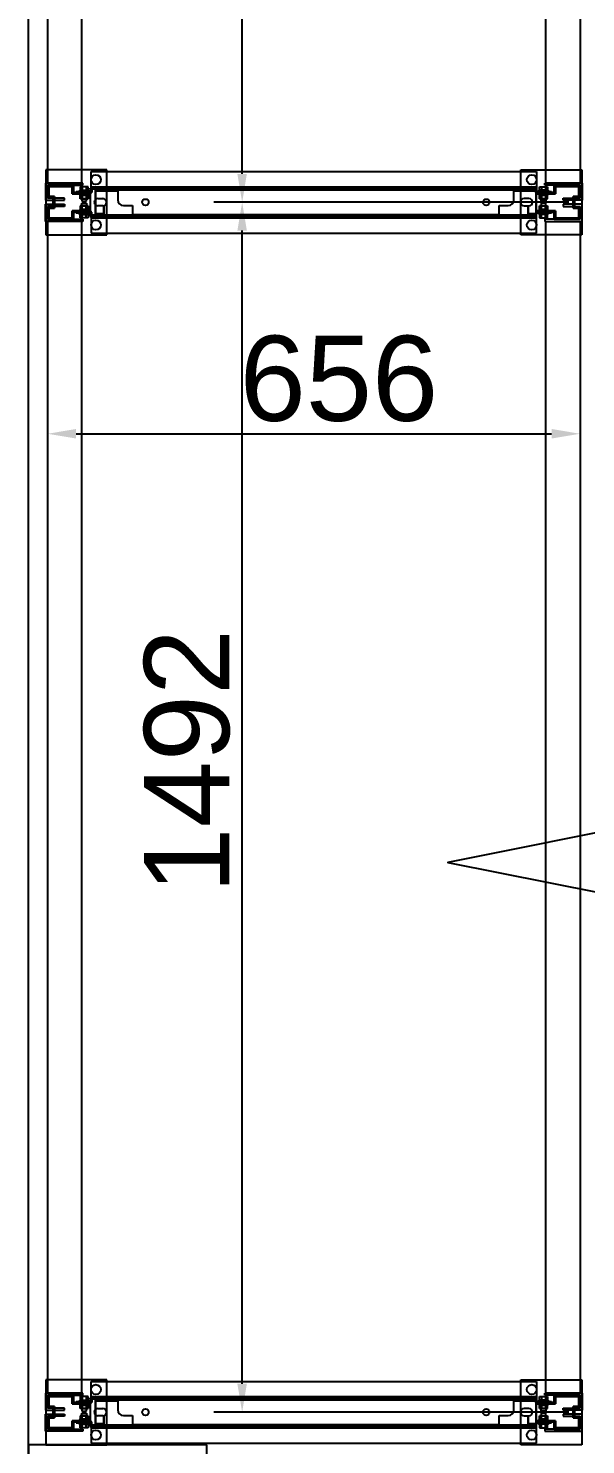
# Model space of a CAD drawing. Header units: millimetres. Extents: x 15382 to 37298, y 7351 to 31127.
# Drawn here: x 23131 to 23818, y 21112 to 22858 of the extents above; entities that cross this region are included whole.
import ezdxf

# ---------------------------------------------------------------- set-up
doc = ezdxf.new("R2010")
doc.units = ezdxf.units.MM
for name, color, linetype in [('01', 7, 'Continuous'), ('02', 3, 'Continuous'), ('03', 6, 'Continuous'), ('04', 30, 'Continuous'), ('05', 12, 'Continuous'), ('444-2', 5, 'Continuous'), ('544-1', 40, 'Continuous'), ('M40', 3, 'Continuous'), ('M6', 7, 'Continuous'), ('動線', 6, 'Continuous'), ('標的物', 1, 'Continuous'), ('標註', 252, 'Continuous')]:
    doc.layers.add(name, color=color, linetype=linetype)
doc.styles.get("Standard").update_dxf_attribs({"font": 'arial.ttf'})
doc.dimstyles.new('ISO-25', dxfattribs={"dimtxt": 2.5, "dimasz": 2.5, "dimexe": 1.25, "dimexo": 0.625, "dimtad": 1, "dimtxsty": 'Standard', "dimcen": 2.5, "dimadec": 0, "dimazin": 0, "dimtfac": 1, "dimtmove": 0, "dimatfit": 3, "dimfxl": 1, "dimarcsym": 0})

# ---------------------------------------------------------------- blocks, each defined once
blk = doc.blocks.new('*D79')
at = {"layer": 'Defpoints', "color": 0, "transparency": 16777216}
for p in [(23394.6, 24135.7), (23803.9, 24135.7), (23803.9, 22643.7)]:
    blk.add_point(p, dxfattribs=at)
at = {"layer": '標註', "color": 0, "lineweight": -2, "transparency": 16777216}
for p, q in [((23796.9, 24135.7), (23359.6, 24135.7)), ((23394.6, 22678.7), (23394.6, 24100.7)), ((23796.9, 22643.7), (23359.6, 22643.7))]:
    blk.add_line(p, q, dxfattribs=at)
at = {"layer": '標註', "color": 0, "transparency": 16777216}
for points in [[(23388.7, 24100.7), (23400.4, 24100.7), (23394.6, 24135.7)], [(23388.7, 22678.7), (23400.4, 22678.7), (23394.6, 22643.7)]]:
    blk.add_solid(points, dxfattribs=at)
at = {"layer": '標註', "color": 0, "transparency": 16777216, "insert": (23326.9, 23560.2), "char_height": 105, "attachment_point": 5, "rotation": 90}
blk.add_mtext('1492', dxfattribs=at)
blk = doc.blocks.new('*D36')
at = {"layer": 'Defpoints', "color": 0, "transparency": 16777216}
for p in [(23394.6, 22643.7), (23803.9, 22643.7), (23803.9, 21151.7)]:
    blk.add_point(p, dxfattribs=at)
at = {"layer": '標註', "color": 0, "lineweight": -2, "transparency": 16777216}
for p, q in [((23796.9, 22643.7), (23359.6, 22643.7)), ((23394.6, 21186.7), (23394.6, 22608.7)), ((23796.9, 21151.7), (23359.6, 21151.7))]:
    blk.add_line(p, q, dxfattribs=at)
at = {"layer": '標註', "color": 0, "transparency": 16777216}
for points in [[(23388.7, 22608.7), (23400.4, 22608.7), (23394.6, 22643.7)], [(23388.7, 21186.7), (23400.4, 21186.7), (23394.6, 21151.7)]]:
    blk.add_solid(points, dxfattribs=at)
at = {"layer": '標註', "color": 0, "transparency": 16777216, "insert": (23326.9, 21954.4), "char_height": 105, "attachment_point": 5, "rotation": 90}
blk.add_mtext('1492', dxfattribs=at)
blk = doc.blocks.new('*D99')
at = {"layer": 'Defpoints', "color": 0, "transparency": 16777216}
for p in [(23154.9, 22585.3), (23810.9, 22585.3), (23810.9, 22358.2)]:
    blk.add_point(p, dxfattribs=at)
at = {"layer": '標註', "color": 0, "lineweight": -2, "transparency": 16777216}
for p, q in [((23154.9, 22578.3), (23154.9, 22323.2)), ((23810.9, 22578.3), (23810.9, 22323.2)), ((23189.9, 22358.2), (23775.9, 22358.2))]:
    blk.add_line(p, q, dxfattribs=at)
at = {"layer": '標註', "color": 0, "transparency": 16777216}
for points in [[(23189.9, 22364.1), (23189.9, 22352.4), (23154.9, 22358.2)], [(23775.9, 22364.1), (23775.9, 22352.4), (23810.9, 22358.2)]]:
    blk.add_solid(points, dxfattribs=at)
at = {"layer": '標註', "color": 0, "transparency": 16777216, "insert": (23513.8, 22425.9), "char_height": 105, "attachment_point": 5}
blk.add_mtext('656', dxfattribs=at)

msp = doc.modelspace()

# ---------------------------------------------------------------- linework, layer by layer
at = {"layer": '01'}
for p, q in [((23207.397, 22659.664), (23207.397, 22661.264)), ((23207.397, 22661.264), (23757.398, 22661.264)), ((23757.398, 22659.664), (23207.397, 22659.664)), ((23207.397, 22659.664), (23207.397, 22627.664)), ((23757.398, 22661.264), (23757.398, 22659.664)), ((23212.397, 22643.664), (23212.397, 22643.664)), ((23216.897, 22648.164), (23222.897, 22648.164)), ((23222.897, 22639.164), (23216.897, 22639.164)), ((23227.397, 22643.664), (23227.397, 22643.664)), ((23737.398, 22643.664), (23737.398, 22643.664)), ((23747.898, 22648.164), (23741.898, 22648.164)), ((23741.898, 22639.164), (23747.898, 22639.164)), ((23752.398, 22643.664), (23752.398, 22643.664)), ((23757.398, 22627.664), (23207.397, 22627.664)), ((23207.397, 22627.664), (23207.397, 22626.064)), ((23207.397, 22626.064), (23757.398, 22626.064)), ((23757.398, 22626.064), (23757.398, 22627.664)), ((23207.397, 21167.664), (23207.397, 21169.264)), ((23207.397, 21169.264), (23757.398, 21169.264)), ((23757.398, 21167.664), (23207.397, 21167.664)), ((23207.397, 21167.664), (23207.397, 21135.664)), ((23757.398, 21169.264), (23757.398, 21167.664)), ((23212.397, 21151.664), (23212.397, 21151.664)), ((23216.897, 21156.164), (23222.897, 21156.164)), ((23227.397, 21151.664), (23227.397, 21151.664)), ((23737.398, 21151.664), (23737.398, 21151.664)), ((23747.898, 21156.164), (23741.898, 21156.164)), ((23752.398, 21151.664), (23752.398, 21151.664)), ((23757.398, 21135.664), (23207.397, 21135.664)), ((23207.397, 21135.664), (23207.397, 21134.064)), ((23207.397, 21134.064), (23757.398, 21134.064)), ((23222.897, 21147.164), (23216.897, 21147.164)), ((23741.898, 21147.164), (23747.898, 21147.164)), ((23757.398, 21134.064), (23757.398, 21135.664))]:
    msp.add_line(p, q, dxfattribs=at)
for centre, start, end in [((23216.897, 22643.664), 90, 180), ((23216.897, 22643.664), 180, 270), ((23222.897, 22643.664), 0, 90), ((23222.897, 22643.664), 270, 0), ((23741.898, 22643.664), 90, 180), ((23741.898, 22643.664), 180, 270), ((23747.898, 22643.664), 0, 90), ((23747.898, 22643.664), 270, 0), ((23216.897, 21151.664), 90, 180), ((23216.897, 21151.664), 180, 270), ((23222.897, 21151.664), 0, 90), ((23222.897, 21151.664), 270, 0), ((23741.898, 21151.664), 90, 180), ((23741.898, 21151.664), 180, 270), ((23747.898, 21151.664), 0, 90), ((23747.898, 21151.664), 270, 0)]:
    msp.add_arc(centre, 4.5, start, end, dxfattribs=at)
at = {"layer": '02'}
for p, q in [((23227.897, 22683.664), (23152.897, 22683.664)), ((23152.897, 22683.664), (23152.897, 22603.664)), ((23227.897, 22603.664), (23227.897, 22683.664)), ((23737.898, 22603.664), (23737.898, 22683.664)), ((23737.898, 22683.664), (23812.898, 22683.664)), ((23812.898, 22683.664), (23812.898, 22603.664)), ((23152.897, 22603.664), (23227.897, 22603.664)), ((23812.898, 22603.664), (23737.898, 22603.664)), ((23227.897, 21191.664), (23152.897, 21191.664)), ((23152.897, 21191.664), (23152.897, 21111.664)), ((23227.897, 21111.664), (23227.897, 21191.664)), ((23737.898, 21111.664), (23737.898, 21191.664)), ((23737.898, 21191.664), (23812.898, 21191.664)), ((23812.898, 21191.664), (23812.898, 21111.664)), ((23152.897, 21111.664), (23227.897, 21111.664)), ((23812.898, 21111.664), (23737.898, 21111.664))]:
    msp.add_line(p, q, dxfattribs=at)
at = {"layer": '02', "lineweight": -3}
for centre in [(23214.397, 22671.664), (23751.398, 22671.664), (23214.397, 22615.664), (23751.398, 22615.664), (23214.397, 21179.664), (23751.398, 21179.664), (23214.397, 21123.664), (23751.398, 21123.664)]:
    msp.add_circle(centre, 6, dxfattribs=at)
at = {"layer": '03'}
for points in [[(23196.897, 22667.164), (23196.897, 24112.164), (23154.897, 24112.164), (23154.897, 22667.164)], [(23768.898, 22667.164), (23768.898, 24112.164), (23810.898, 24112.164), (23810.898, 22667.164)], [(23196.897, 21175.164), (23196.897, 22620.164), (23154.897, 22620.164), (23154.897, 21175.164)], [(23768.898, 21175.164), (23768.898, 22620.164), (23810.898, 22620.164), (23810.898, 21175.164)]]:
    msp.add_lwpolyline(points, close=True, dxfattribs=at)
at = {"layer": '04'}
for p, q in [((23208.397, 22656.864), (23208.397, 22681.664)), ((23208.397, 22681.664), (23757.398, 22681.664)), ((23757.398, 22681.664), (23757.398, 22656.864)), ((23189.897, 22655.664), (23189.897, 22656.864)), ((23189.897, 22656.864), (23208.397, 22656.864)), ((23189.897, 22655.664), (23189.897, 22656.864)), ((23189.897, 22656.864), (23208.397, 22656.864)), ((23209.597, 22655.664), (23189.897, 22655.664)), ((23209.597, 22655.664), (23189.897, 22655.664)), ((23208.397, 22656.864), (23208.397, 22662.864)), ((23208.397, 22662.864), (23757.398, 22662.864)), ((23756.198, 22661.664), (23209.597, 22661.664)), ((23209.597, 22661.664), (23209.597, 22655.664)), ((23756.198, 22661.664), (23209.597, 22661.664)), ((23209.597, 22661.664), (23209.597, 22655.664)), ((23756.198, 22655.664), (23756.198, 22661.664)), ((23756.198, 22655.664), (23756.198, 22661.664)), ((23775.898, 22655.664), (23756.198, 22655.664)), ((23775.898, 22655.664), (23756.198, 22655.664)), ((23757.398, 22662.864), (23757.398, 22656.864)), ((23757.398, 22656.864), (23775.898, 22656.864)), ((23757.398, 22656.864), (23775.898, 22656.864)), ((23775.898, 22656.864), (23775.898, 22655.664)), ((23775.898, 22656.864), (23775.898, 22655.664)), ((23209.597, 22631.664), (23189.897, 22631.664)), ((23189.897, 22631.664), (23189.897, 22630.464)), ((23209.597, 22631.664), (23189.897, 22631.664)), ((23189.897, 22631.664), (23189.897, 22630.464)), ((23189.897, 22630.464), (23208.397, 22630.464)), ((23189.897, 22630.464), (23208.397, 22630.464)), ((23208.397, 22630.464), (23208.397, 22624.464)), ((23208.397, 22630.464), (23208.397, 22605.664)), ((23208.397, 22624.464), (23757.398, 22624.464)), ((23209.597, 22625.664), (23209.597, 22631.664)), ((23209.597, 22625.664), (23209.597, 22631.664)), ((23756.198, 22625.664), (23209.597, 22625.664)), ((23756.198, 22625.664), (23209.597, 22625.664)), ((23775.898, 22631.664), (23756.198, 22631.664)), ((23756.198, 22631.664), (23756.198, 22625.664)), ((23775.898, 22631.664), (23756.198, 22631.664)), ((23756.198, 22631.664), (23756.198, 22625.664)), ((23757.398, 22630.464), (23775.898, 22630.464)), ((23757.398, 22624.464), (23757.398, 22630.464)), ((23757.398, 22630.464), (23775.898, 22630.464)), ((23757.398, 22605.664), (23757.398, 22630.464)), ((23775.898, 22630.464), (23775.898, 22631.664)), ((23775.898, 22630.464), (23775.898, 22631.664)), ((23208.397, 22605.664), (23757.398, 22605.664)), ((23208.397, 21164.864), (23208.397, 21189.664)), ((23208.397, 21189.664), (23757.398, 21189.664)), ((23757.398, 21189.664), (23757.398, 21164.864)), ((23208.397, 21164.864), (23208.397, 21170.864)), ((23208.397, 21170.864), (23757.398, 21170.864)), ((23756.198, 21169.664), (23209.597, 21169.664)), ((23209.597, 21169.664), (23209.597, 21163.664)), ((23756.198, 21169.664), (23209.597, 21169.664)), ((23209.597, 21169.664), (23209.597, 21163.664)), ((23756.198, 21163.664), (23756.198, 21169.664)), ((23756.198, 21163.664), (23756.198, 21169.664)), ((23757.398, 21170.864), (23757.398, 21164.864)), ((23189.897, 21163.664), (23189.897, 21164.864)), ((23189.897, 21164.864), (23208.397, 21164.864)), ((23189.897, 21163.664), (23189.897, 21164.864)), ((23189.897, 21164.864), (23208.397, 21164.864)), ((23209.597, 21163.664), (23189.897, 21163.664)), ((23209.597, 21163.664), (23189.897, 21163.664)), ((23775.898, 21163.664), (23756.198, 21163.664)), ((23775.898, 21163.664), (23756.198, 21163.664)), ((23757.398, 21164.864), (23775.898, 21164.864)), ((23757.398, 21164.864), (23775.898, 21164.864)), ((23775.898, 21164.864), (23775.898, 21163.664)), ((23775.898, 21164.864), (23775.898, 21163.664)), ((23209.597, 21139.664), (23189.897, 21139.664)), ((23189.897, 21139.664), (23189.897, 21138.464)), ((23209.597, 21139.664), (23189.897, 21139.664)), ((23189.897, 21139.664), (23189.897, 21138.464)), ((23189.897, 21138.464), (23208.397, 21138.464)), ((23189.897, 21138.464), (23208.397, 21138.464)), ((23208.397, 21138.464), (23208.397, 21132.464)), ((23208.397, 21138.464), (23208.397, 21113.664)), ((23209.597, 21133.664), (23209.597, 21139.664)), ((23209.597, 21133.664), (23209.597, 21139.664)), ((23756.198, 21133.664), (23209.597, 21133.664)), ((23756.198, 21133.664), (23209.597, 21133.664)), ((23775.898, 21139.664), (23756.198, 21139.664)), ((23756.198, 21139.664), (23756.198, 21133.664)), ((23775.898, 21139.664), (23756.198, 21139.664)), ((23756.198, 21139.664), (23756.198, 21133.664)), ((23757.398, 21138.464), (23775.898, 21138.464)), ((23757.398, 21132.464), (23757.398, 21138.464)), ((23757.398, 21138.464), (23775.898, 21138.464)), ((23757.398, 21113.664), (23757.398, 21138.464)), ((23775.898, 21138.464), (23775.898, 21139.664)), ((23775.898, 21138.464), (23775.898, 21139.664)), ((23208.397, 21132.464), (23757.398, 21132.464)), ((23208.397, 21113.664), (23757.398, 21113.664))]:
    msp.add_line(p, q, dxfattribs=at)
at = {"layer": '04', "lineweight": -3}
for p, q in [((23196.397, 22656.864), (23203.397, 22656.864)), ((23196.397, 22655.664), (23196.397, 22656.864)), ((23203.397, 22655.664), (23196.397, 22655.664)), ((23199.897, 22656.864), (23203.397, 22656.864)), ((23199.897, 22655.664), (23199.897, 22656.864)), ((23203.397, 22655.664), (23199.897, 22655.664)), ((23203.397, 22656.864), (23203.397, 22655.664)), ((23203.397, 22656.864), (23203.397, 22655.664)), ((23769.398, 22656.864), (23762.398, 22656.864)), ((23762.398, 22656.864), (23762.398, 22655.664)), ((23765.898, 22656.864), (23762.398, 22656.864)), ((23762.398, 22656.864), (23762.398, 22655.664)), ((23762.398, 22655.664), (23769.398, 22655.664)), ((23762.398, 22655.664), (23765.898, 22655.664)), ((23765.898, 22655.664), (23765.898, 22656.864)), ((23769.398, 22655.664), (23769.398, 22656.864)), ((23203.397, 22631.664), (23196.397, 22631.664)), ((23196.397, 22631.664), (23196.397, 22630.464)), ((23196.397, 22630.464), (23203.397, 22630.464)), ((23203.397, 22631.664), (23199.897, 22631.664)), ((23199.897, 22631.664), (23199.897, 22630.464)), ((23199.897, 22630.464), (23203.397, 22630.464)), ((23203.397, 22630.464), (23203.397, 22631.664)), ((23203.397, 22630.464), (23203.397, 22631.664)), ((23762.398, 22630.464), (23762.398, 22631.664)), ((23762.398, 22631.664), (23769.398, 22631.664)), ((23762.398, 22630.464), (23762.398, 22631.664)), ((23762.398, 22631.664), (23765.898, 22631.664)), ((23769.398, 22630.464), (23762.398, 22630.464)), ((23765.898, 22630.464), (23762.398, 22630.464)), ((23765.898, 22631.664), (23765.898, 22630.464)), ((23769.398, 22631.664), (23769.398, 22630.464)), ((23196.397, 21164.864), (23203.397, 21164.864)), ((23196.397, 21163.664), (23196.397, 21164.864)), ((23203.397, 21163.664), (23196.397, 21163.664)), ((23199.897, 21164.864), (23203.397, 21164.864)), ((23199.897, 21163.664), (23199.897, 21164.864)), ((23203.397, 21163.664), (23199.897, 21163.664)), ((23203.397, 21164.864), (23203.397, 21163.664)), ((23203.397, 21164.864), (23203.397, 21163.664)), ((23769.398, 21164.864), (23762.398, 21164.864)), ((23762.398, 21164.864), (23762.398, 21163.664)), ((23765.898, 21164.864), (23762.398, 21164.864)), ((23762.398, 21164.864), (23762.398, 21163.664)), ((23762.398, 21163.664), (23769.398, 21163.664)), ((23762.398, 21163.664), (23765.898, 21163.664)), ((23765.898, 21163.664), (23765.898, 21164.864)), ((23769.398, 21163.664), (23769.398, 21164.864)), ((23203.397, 21139.664), (23196.397, 21139.664)), ((23196.397, 21139.664), (23196.397, 21138.464)), ((23196.397, 21138.464), (23203.397, 21138.464)), ((23203.397, 21139.664), (23199.897, 21139.664)), ((23199.897, 21139.664), (23199.897, 21138.464)), ((23199.897, 21138.464), (23203.397, 21138.464)), ((23203.397, 21138.464), (23203.397, 21139.664)), ((23203.397, 21138.464), (23203.397, 21139.664)), ((23762.398, 21138.464), (23762.398, 21139.664)), ((23762.398, 21139.664), (23769.398, 21139.664)), ((23762.398, 21138.464), (23762.398, 21139.664)), ((23762.398, 21139.664), (23765.898, 21139.664)), ((23769.398, 21138.464), (23762.398, 21138.464)), ((23765.898, 21138.464), (23762.398, 21138.464)), ((23765.898, 21139.664), (23765.898, 21138.464)), ((23769.398, 21139.664), (23769.398, 21138.464))]:
    msp.add_line(p, q, dxfattribs=at)
at = {"layer": '05'}
for p, q in [((23198.397, 22667.164), (23152.397, 22667.164)), ((23152.397, 22667.164), (23152.397, 22647.664)), ((23154.897, 22648.664), (23154.897, 22664.664)), ((23154.897, 22664.664), (23198.397, 22664.664)), ((23198.397, 22664.664), (23198.397, 22667.164)), ((23767.398, 22664.664), (23767.398, 22667.164)), ((23767.398, 22667.164), (23813.398, 22667.164)), ((23810.898, 22664.664), (23767.398, 22664.664)), ((23789.919, 22664.664), (23789.919, 22667.164)), ((23794.898, 22664.664), (23794.898, 22667.164)), ((23799.876, 22664.664), (23799.876, 22667.164)), ((23810.898, 22648.664), (23810.898, 22664.664)), ((23813.398, 22667.164), (23813.398, 22647.664)), ((23152.397, 22648.664), (23152.397, 22646.164)), ((23152.397, 22646.164), (23175.897, 22646.164)), ((23152.397, 22638.664), (23152.397, 22641.164)), ((23152.397, 22641.164), (23175.897, 22641.164)), ((23152.397, 22620.164), (23152.397, 22639.664)), ((23175.897, 22648.664), (23154.897, 22648.664)), ((23175.897, 22638.664), (23154.897, 22638.664)), ((23154.897, 22638.664), (23154.897, 22622.664)), ((23175.897, 22646.164), (23175.897, 22648.664)), ((23175.897, 22641.164), (23175.897, 22638.664)), ((23789.898, 22646.164), (23789.898, 22648.664)), ((23789.898, 22648.664), (23810.898, 22648.664)), ((23813.398, 22646.164), (23789.898, 22646.164)), ((23813.398, 22641.164), (23789.898, 22641.164)), ((23789.898, 22641.164), (23789.898, 22638.664)), ((23789.898, 22638.664), (23810.898, 22638.664)), ((23810.898, 22638.664), (23810.898, 22622.664)), ((23813.398, 22648.664), (23813.398, 22646.164)), ((23813.398, 22638.664), (23813.398, 22641.164)), ((23813.398, 22620.164), (23813.398, 22639.664)), ((23198.397, 22620.164), (23152.397, 22620.164)), ((23154.897, 22622.664), (23198.397, 22622.664)), ((23198.397, 22622.664), (23198.397, 22620.164)), ((23810.898, 22622.664), (23767.398, 22622.664)), ((23767.398, 22622.664), (23767.398, 22620.164)), ((23767.398, 22620.164), (23813.398, 22620.164)), ((23198.397, 21175.164), (23152.397, 21175.164)), ((23152.397, 21175.164), (23152.397, 21155.664)), ((23154.897, 21156.664), (23154.897, 21172.664)), ((23154.897, 21172.664), (23198.397, 21172.664)), ((23198.397, 21172.664), (23198.397, 21175.164)), ((23767.398, 21172.664), (23767.398, 21175.164)), ((23767.398, 21175.164), (23813.398, 21175.164)), ((23810.898, 21172.664), (23767.398, 21172.664)), ((23789.919, 21172.664), (23789.919, 21175.164)), ((23794.898, 21172.664), (23794.898, 21175.164)), ((23799.876, 21172.664), (23799.876, 21175.164)), ((23810.898, 21156.664), (23810.898, 21172.664)), ((23813.398, 21175.164), (23813.398, 21155.664)), ((23152.397, 21156.664), (23152.397, 21154.164)), ((23152.397, 21154.164), (23175.897, 21154.164)), ((23175.897, 21156.664), (23154.897, 21156.664)), ((23175.897, 21154.164), (23175.897, 21156.664)), ((23789.898, 21154.164), (23789.898, 21156.664)), ((23789.898, 21156.664), (23810.898, 21156.664)), ((23813.398, 21154.164), (23789.898, 21154.164)), ((23813.398, 21156.664), (23813.398, 21154.164)), ((23152.397, 21146.664), (23152.397, 21149.164)), ((23152.397, 21149.164), (23175.897, 21149.164)), ((23152.397, 21128.164), (23152.397, 21147.664)), ((23175.897, 21146.664), (23154.897, 21146.664)), ((23154.897, 21146.664), (23154.897, 21130.664)), ((23175.897, 21149.164), (23175.897, 21146.664)), ((23813.398, 21149.164), (23789.898, 21149.164)), ((23789.898, 21149.164), (23789.898, 21146.664)), ((23789.898, 21146.664), (23810.898, 21146.664)), ((23810.898, 21146.664), (23810.898, 21130.664)), ((23813.398, 21146.664), (23813.398, 21149.164)), ((23813.398, 21128.164), (23813.398, 21147.664)), ((23198.397, 21128.164), (23152.397, 21128.164)), ((23154.897, 21130.664), (23198.397, 21130.664)), ((23198.397, 21130.664), (23198.397, 21128.164)), ((23810.898, 21130.664), (23767.398, 21130.664)), ((23767.398, 21130.664), (23767.398, 21128.164)), ((23767.398, 21128.164), (23813.398, 21128.164))]:
    msp.add_line(p, q, dxfattribs=at)
at = {"layer": '05', "lineweight": -3}
for p, q in [((23799.876, 22667.164), (23789.919, 22667.164)), ((23789.919, 22667.164), (23789.919, 22664.664)), ((23794.898, 22667.164), (23789.919, 22667.164)), ((23789.919, 22667.164), (23789.919, 22664.664)), ((23789.919, 22664.664), (23799.876, 22664.664)), ((23789.919, 22664.664), (23794.898, 22664.664)), ((23794.898, 22664.664), (23794.898, 22667.164)), ((23799.876, 22664.664), (23799.876, 22667.164)), ((23799.876, 21175.164), (23789.919, 21175.164)), ((23789.919, 21175.164), (23789.919, 21172.664)), ((23794.898, 21175.164), (23789.919, 21175.164)), ((23789.919, 21175.164), (23789.919, 21172.664)), ((23789.919, 21172.664), (23799.876, 21172.664)), ((23789.919, 21172.664), (23794.898, 21172.664)), ((23794.898, 21172.664), (23794.898, 21175.164)), ((23799.876, 21172.664), (23799.876, 21175.164))]:
    msp.add_line(p, q, dxfattribs=at)
at = {"layer": '444-2'}
for p, q in [((23757.398, 21166.664), (23213.397, 21166.664)), ((23213.397, 21166.664), (23213.397, 21136.664)), ((23214.197, 21137.464), (23214.197, 21165.864)), ((23214.197, 21165.864), (23241.397, 21165.864)), ((23241.397, 21165.864), (23241.397, 21154.664)), ((23729.398, 21154.664), (23729.398, 21165.864)), ((23729.398, 21165.864), (23756.598, 21165.864)), ((23757.398, 21166.664), (23756.598, 21166.664)), ((23756.598, 21165.864), (23756.598, 21137.464)), ((23757.398, 21165.864), (23757.398, 21166.664)), ((23757.398, 21136.664), (23757.398, 21166.664)), ((23213.397, 21136.664), (23224.397, 21136.664)), ((23223.597, 21137.464), (23214.197, 21137.464)), ((23224.397, 21146.664), (23223.597, 21146.664)), ((23223.597, 21146.664), (23223.597, 21137.464)), ((23224.397, 21136.664), (23224.397, 21146.664)), ((23248.397, 21147.664), (23259.397, 21147.664)), ((23259.397, 21147.664), (23259.397, 21136.664)), ((23259.397, 21136.664), (23711.398, 21136.664)), ((23711.398, 21136.664), (23711.398, 21147.664)), ((23711.398, 21147.664), (23722.398, 21147.664)), ((23747.198, 21146.664), (23746.398, 21146.664)), ((23746.398, 21146.664), (23746.398, 21136.664)), ((23746.398, 21136.664), (23757.398, 21136.664)), ((23747.198, 21137.464), (23747.198, 21146.664)), ((23756.598, 21137.464), (23747.198, 21137.464))]:
    msp.add_line(p, q, dxfattribs=at)
for centre in [(23275.397, 21151.664), (23695.398, 21151.664)]:
    msp.add_circle(centre, 4, dxfattribs=at)
for centre, start, end in [((23248.397, 21154.664), 180, 270), ((23722.398, 21154.664), 270, 0)]:
    msp.add_arc(centre, 7, start, end, dxfattribs=at)
at = {"layer": '544-1'}
for p, q in [((23757.398, 22658.664), (23213.397, 22658.664)), ((23213.397, 22658.664), (23213.397, 22628.664)), ((23214.197, 22629.464), (23214.197, 22657.864)), ((23214.197, 22657.864), (23241.397, 22657.864)), ((23241.397, 22657.864), (23241.397, 22646.664)), ((23729.398, 22646.664), (23729.398, 22657.864)), ((23729.398, 22657.864), (23756.598, 22657.864)), ((23757.398, 22658.664), (23756.598, 22658.664)), ((23756.598, 22657.864), (23756.598, 22629.464)), ((23757.398, 22657.864), (23757.398, 22658.664)), ((23757.398, 22628.664), (23757.398, 22658.664)), ((23224.397, 22638.664), (23223.597, 22638.664)), ((23223.597, 22638.664), (23223.597, 22629.464)), ((23224.397, 22628.664), (23224.397, 22638.664)), ((23248.397, 22639.664), (23259.397, 22639.664)), ((23259.397, 22639.664), (23259.397, 22628.664)), ((23711.398, 22628.664), (23711.398, 22639.664)), ((23711.398, 22639.664), (23722.398, 22639.664)), ((23747.198, 22638.664), (23746.398, 22638.664)), ((23746.398, 22638.664), (23746.398, 22628.664)), ((23747.198, 22629.464), (23747.198, 22638.664)), ((23213.397, 22628.664), (23224.397, 22628.664)), ((23223.597, 22629.464), (23214.197, 22629.464)), ((23259.397, 22628.664), (23711.398, 22628.664)), ((23746.398, 22628.664), (23757.398, 22628.664)), ((23756.598, 22629.464), (23747.198, 22629.464))]:
    msp.add_line(p, q, dxfattribs=at)
for centre in [(23275.397, 22643.664), (23695.398, 22643.664)]:
    msp.add_circle(centre, 4, dxfattribs=at)
for centre, start, end in [((23248.397, 22646.664), 180, 270), ((23722.398, 22646.664), 270, 0)]:
    msp.add_arc(centre, 7, start, end, dxfattribs=at)
at = {"layer": 'M40'}
for p, q in [((23186.897, 22664.664), (23154.897, 22664.664)), ((23154.897, 22664.664), (23154.897, 22649.164)), ((23154.897, 22649.164), (23154.897, 22664.664)), ((23154.897, 22664.664), (23186.897, 22664.664)), ((23156.497, 22650.764), (23156.497, 22663.064)), ((23156.497, 22663.064), (23185.297, 22663.064)), ((23185.297, 22663.064), (23156.497, 22663.064)), ((23156.497, 22663.064), (23156.497, 22650.764)), ((23185.297, 22663.064), (23185.297, 22654.064)), ((23185.297, 22654.064), (23185.297, 22663.064)), ((23185.297, 22655.664), (23185.297, 22654.064)), ((23185.297, 22654.064), (23207.897, 22654.064)), ((23185.297, 22654.064), (23186.897, 22654.064)), ((23207.897, 22654.064), (23185.297, 22654.064)), ((23186.897, 22655.664), (23186.897, 22664.664)), ((23186.897, 22664.664), (23186.897, 22655.664)), ((23207.897, 22655.664), (23186.897, 22655.664)), ((23186.897, 22655.664), (23207.897, 22655.664)), ((23196.397, 22655.664), (23196.397, 22654.064)), ((23199.897, 22655.664), (23199.897, 22654.064)), ((23203.397, 22655.664), (23203.397, 22654.064)), ((23207.897, 22654.064), (23207.897, 22655.664)), ((23207.897, 22655.664), (23207.897, 22654.064)), ((23757.898, 22654.064), (23757.898, 22655.664)), ((23757.898, 22655.664), (23778.898, 22655.664)), ((23778.898, 22655.664), (23757.898, 22655.664)), ((23757.898, 22655.664), (23757.898, 22654.064)), ((23780.498, 22654.064), (23757.898, 22654.064)), ((23757.898, 22654.064), (23780.498, 22654.064)), ((23762.398, 22655.664), (23762.398, 22654.064)), ((23765.898, 22655.664), (23765.898, 22654.064)), ((23769.398, 22655.664), (23769.398, 22654.064)), ((23778.898, 22655.664), (23778.898, 22664.664)), ((23778.898, 22664.664), (23810.898, 22664.664)), ((23810.898, 22664.664), (23778.898, 22664.664)), ((23778.898, 22664.664), (23778.898, 22655.664)), ((23780.498, 22654.064), (23778.898, 22654.064)), ((23809.298, 22663.064), (23780.498, 22663.064)), ((23780.498, 22663.064), (23780.498, 22654.064)), ((23780.498, 22654.064), (23780.498, 22663.064)), ((23780.498, 22663.064), (23809.298, 22663.064)), ((23780.498, 22655.664), (23780.498, 22654.064)), ((23791.648, 22663.064), (23791.648, 22664.664)), ((23794.898, 22663.064), (23794.898, 22664.664)), ((23798.148, 22663.064), (23798.148, 22664.664)), ((23809.298, 22650.764), (23809.298, 22663.064)), ((23809.298, 22663.064), (23809.298, 22650.764)), ((23810.898, 22664.664), (23810.898, 22649.164)), ((23810.898, 22649.164), (23810.898, 22664.664)), ((23154.897, 22649.164), (23161.897, 22649.164)), ((23161.897, 22649.164), (23154.897, 22649.164)), ((23161.897, 22638.164), (23154.897, 22638.164)), ((23154.897, 22638.164), (23154.897, 22622.664)), ((23154.897, 22622.664), (23154.897, 22638.164)), ((23154.897, 22638.164), (23161.897, 22638.164)), ((23163.497, 22650.764), (23156.497, 22650.764)), ((23156.497, 22650.764), (23163.497, 22650.764)), ((23156.497, 22624.264), (23156.497, 22636.564)), ((23156.497, 22636.564), (23163.497, 22636.564)), ((23163.497, 22636.564), (23156.497, 22636.564)), ((23156.497, 22636.564), (23156.497, 22624.264)), ((23161.897, 22649.164), (23161.897, 22638.164)), ((23161.897, 22638.164), (23161.897, 22649.164)), ((23163.497, 22636.564), (23163.497, 22650.764)), ((23163.497, 22650.764), (23163.497, 22636.564)), ((23802.298, 22636.564), (23802.298, 22650.764)), ((23802.298, 22650.764), (23809.298, 22650.764)), ((23809.298, 22650.764), (23802.298, 22650.764)), ((23802.298, 22650.764), (23802.298, 22636.564)), ((23803.898, 22638.164), (23802.298, 22638.164)), ((23809.298, 22636.564), (23802.298, 22636.564)), ((23802.298, 22636.564), (23809.298, 22636.564)), ((23810.898, 22649.164), (23803.898, 22649.164)), ((23803.898, 22649.164), (23803.898, 22638.164)), ((23803.898, 22638.164), (23803.898, 22649.164)), ((23803.898, 22649.164), (23810.898, 22649.164)), ((23803.898, 22638.164), (23810.898, 22638.164)), ((23810.898, 22638.164), (23803.898, 22638.164)), ((23809.298, 22624.264), (23809.298, 22636.564)), ((23809.298, 22636.564), (23809.298, 22624.264)), ((23810.898, 22638.164), (23810.898, 22622.664)), ((23810.898, 22622.664), (23810.898, 22638.164)), ((23154.897, 22622.664), (23186.897, 22622.664)), ((23186.897, 22622.664), (23154.897, 22622.664)), ((23185.297, 22624.264), (23156.497, 22624.264)), ((23156.497, 22624.264), (23185.297, 22624.264)), ((23207.897, 22633.264), (23185.297, 22633.264)), ((23185.297, 22633.264), (23185.297, 22624.264)), ((23185.297, 22631.664), (23185.297, 22633.264)), ((23185.297, 22633.264), (23207.897, 22633.264)), ((23185.297, 22624.264), (23185.297, 22633.264)), ((23185.297, 22633.264), (23186.897, 22633.264)), ((23186.897, 22622.664), (23186.897, 22631.664)), ((23186.897, 22631.664), (23207.897, 22631.664)), ((23207.897, 22631.664), (23186.897, 22631.664)), ((23186.897, 22631.664), (23186.897, 22622.664)), ((23196.397, 22633.264), (23196.397, 22631.664)), ((23199.897, 22633.264), (23199.897, 22631.664)), ((23203.397, 22633.264), (23203.397, 22631.664)), ((23207.897, 22631.664), (23207.897, 22633.264)), ((23207.897, 22633.264), (23207.897, 22631.664)), ((23757.898, 22631.664), (23757.898, 22633.264)), ((23757.898, 22633.264), (23780.498, 22633.264)), ((23780.498, 22633.264), (23757.898, 22633.264)), ((23757.898, 22633.264), (23757.898, 22631.664)), ((23778.898, 22631.664), (23757.898, 22631.664)), ((23757.898, 22631.664), (23778.898, 22631.664)), ((23762.398, 22633.264), (23762.398, 22631.664)), ((23765.898, 22633.264), (23765.898, 22631.664)), ((23769.398, 22633.264), (23769.398, 22631.664)), ((23780.498, 22633.264), (23778.898, 22633.264)), ((23778.898, 22622.664), (23778.898, 22631.664)), ((23778.898, 22631.664), (23778.898, 22622.664)), ((23810.898, 22622.664), (23778.898, 22622.664)), ((23778.898, 22622.664), (23810.898, 22622.664)), ((23780.498, 22633.264), (23780.498, 22624.264)), ((23780.498, 22631.664), (23780.498, 22633.264)), ((23780.498, 22624.264), (23780.498, 22633.264)), ((23780.498, 22624.264), (23809.298, 22624.264)), ((23809.298, 22624.264), (23780.498, 22624.264)), ((23186.897, 21172.664), (23154.897, 21172.664)), ((23154.897, 21172.664), (23154.897, 21157.164)), ((23154.897, 21157.164), (23154.897, 21172.664)), ((23154.897, 21172.664), (23186.897, 21172.664)), ((23156.497, 21158.764), (23156.497, 21171.064)), ((23156.497, 21171.064), (23185.297, 21171.064)), ((23185.297, 21171.064), (23156.497, 21171.064)), ((23156.497, 21171.064), (23156.497, 21158.764)), ((23185.297, 21171.064), (23185.297, 21162.064)), ((23185.297, 21162.064), (23185.297, 21171.064)), ((23186.897, 21163.664), (23186.897, 21172.664)), ((23186.897, 21172.664), (23186.897, 21163.664)), ((23778.898, 21163.664), (23778.898, 21172.664)), ((23778.898, 21172.664), (23810.898, 21172.664)), ((23810.898, 21172.664), (23778.898, 21172.664)), ((23778.898, 21172.664), (23778.898, 21163.664)), ((23809.298, 21171.064), (23780.498, 21171.064)), ((23780.498, 21171.064), (23780.498, 21162.064)), ((23780.498, 21162.064), (23780.498, 21171.064)), ((23780.498, 21171.064), (23809.298, 21171.064)), ((23791.648, 21171.064), (23791.648, 21172.664)), ((23794.898, 21171.064), (23794.898, 21172.664)), ((23798.148, 21171.064), (23798.148, 21172.664)), ((23809.298, 21158.764), (23809.298, 21171.064)), ((23809.298, 21171.064), (23809.298, 21158.764)), ((23810.898, 21172.664), (23810.898, 21157.164)), ((23810.898, 21157.164), (23810.898, 21172.664)), ((23154.897, 21157.164), (23161.897, 21157.164)), ((23161.897, 21157.164), (23154.897, 21157.164)), ((23163.497, 21158.764), (23156.497, 21158.764)), ((23156.497, 21158.764), (23163.497, 21158.764)), ((23161.897, 21157.164), (23161.897, 21146.164)), ((23161.897, 21146.164), (23161.897, 21157.164)), ((23163.497, 21144.564), (23163.497, 21158.764)), ((23163.497, 21158.764), (23163.497, 21144.564)), ((23185.297, 21163.664), (23185.297, 21162.064)), ((23185.297, 21162.064), (23207.897, 21162.064)), ((23185.297, 21162.064), (23186.897, 21162.064)), ((23207.897, 21162.064), (23185.297, 21162.064)), ((23207.897, 21163.664), (23186.897, 21163.664)), ((23186.897, 21163.664), (23207.897, 21163.664)), ((23196.397, 21163.664), (23196.397, 21162.064)), ((23199.897, 21163.664), (23199.897, 21162.064)), ((23203.397, 21163.664), (23203.397, 21162.064)), ((23207.897, 21162.064), (23207.897, 21163.664)), ((23207.897, 21163.664), (23207.897, 21162.064)), ((23757.898, 21162.064), (23757.898, 21163.664)), ((23757.898, 21163.664), (23778.898, 21163.664)), ((23778.898, 21163.664), (23757.898, 21163.664)), ((23757.898, 21163.664), (23757.898, 21162.064)), ((23780.498, 21162.064), (23757.898, 21162.064)), ((23757.898, 21162.064), (23780.498, 21162.064)), ((23762.398, 21163.664), (23762.398, 21162.064)), ((23765.898, 21163.664), (23765.898, 21162.064)), ((23769.398, 21163.664), (23769.398, 21162.064)), ((23780.498, 21162.064), (23778.898, 21162.064)), ((23780.498, 21163.664), (23780.498, 21162.064)), ((23802.298, 21144.564), (23802.298, 21158.764)), ((23802.298, 21158.764), (23809.298, 21158.764)), ((23809.298, 21158.764), (23802.298, 21158.764)), ((23802.298, 21158.764), (23802.298, 21144.564)), ((23810.898, 21157.164), (23803.898, 21157.164)), ((23803.898, 21157.164), (23803.898, 21146.164)), ((23803.898, 21146.164), (23803.898, 21157.164)), ((23803.898, 21157.164), (23810.898, 21157.164)), ((23161.897, 21146.164), (23154.897, 21146.164)), ((23154.897, 21146.164), (23154.897, 21130.664)), ((23154.897, 21130.664), (23154.897, 21146.164)), ((23154.897, 21146.164), (23161.897, 21146.164)), ((23156.497, 21132.264), (23156.497, 21144.564)), ((23156.497, 21144.564), (23163.497, 21144.564)), ((23163.497, 21144.564), (23156.497, 21144.564)), ((23156.497, 21144.564), (23156.497, 21132.264)), ((23207.897, 21141.264), (23185.297, 21141.264)), ((23185.297, 21141.264), (23185.297, 21132.264)), ((23185.297, 21139.664), (23185.297, 21141.264)), ((23185.297, 21141.264), (23207.897, 21141.264)), ((23185.297, 21132.264), (23185.297, 21141.264)), ((23185.297, 21141.264), (23186.897, 21141.264)), ((23186.897, 21130.664), (23186.897, 21139.664)), ((23186.897, 21139.664), (23207.897, 21139.664)), ((23207.897, 21139.664), (23186.897, 21139.664)), ((23186.897, 21139.664), (23186.897, 21130.664)), ((23196.397, 21141.264), (23196.397, 21139.664)), ((23199.897, 21141.264), (23199.897, 21139.664)), ((23203.397, 21141.264), (23203.397, 21139.664)), ((23207.897, 21139.664), (23207.897, 21141.264)), ((23207.897, 21141.264), (23207.897, 21139.664)), ((23757.898, 21139.664), (23757.898, 21141.264)), ((23757.898, 21141.264), (23780.498, 21141.264)), ((23780.498, 21141.264), (23757.898, 21141.264)), ((23757.898, 21141.264), (23757.898, 21139.664)), ((23778.898, 21139.664), (23757.898, 21139.664)), ((23757.898, 21139.664), (23778.898, 21139.664)), ((23762.398, 21141.264), (23762.398, 21139.664)), ((23765.898, 21141.264), (23765.898, 21139.664)), ((23769.398, 21141.264), (23769.398, 21139.664)), ((23780.498, 21141.264), (23778.898, 21141.264)), ((23778.898, 21130.664), (23778.898, 21139.664)), ((23778.898, 21139.664), (23778.898, 21130.664)), ((23780.498, 21141.264), (23780.498, 21132.264)), ((23780.498, 21139.664), (23780.498, 21141.264)), ((23780.498, 21132.264), (23780.498, 21141.264)), ((23803.898, 21146.164), (23802.298, 21146.164)), ((23809.298, 21144.564), (23802.298, 21144.564)), ((23802.298, 21144.564), (23809.298, 21144.564)), ((23803.898, 21146.164), (23810.898, 21146.164)), ((23810.898, 21146.164), (23803.898, 21146.164)), ((23809.298, 21132.264), (23809.298, 21144.564)), ((23809.298, 21144.564), (23809.298, 21132.264)), ((23810.898, 21146.164), (23810.898, 21130.664)), ((23810.898, 21130.664), (23810.898, 21146.164)), ((23154.897, 21130.664), (23186.897, 21130.664)), ((23186.897, 21130.664), (23154.897, 21130.664)), ((23185.297, 21132.264), (23156.497, 21132.264)), ((23156.497, 21132.264), (23185.297, 21132.264)), ((23810.898, 21130.664), (23778.898, 21130.664)), ((23778.898, 21130.664), (23810.898, 21130.664)), ((23780.498, 21132.264), (23809.298, 21132.264)), ((23809.298, 21132.264), (23780.498, 21132.264))]:
    msp.add_line(p, q, dxfattribs=at)
at = {"layer": 'M40', "lineweight": -3}
for p, q in [((23196.397, 22655.664), (23203.397, 22655.664)), ((23196.397, 22654.064), (23196.397, 22655.664)), ((23203.397, 22654.064), (23196.397, 22654.064)), ((23199.897, 22655.664), (23203.397, 22655.664)), ((23199.897, 22654.064), (23199.897, 22655.664)), ((23203.397, 22654.064), (23199.897, 22654.064)), ((23203.397, 22655.664), (23203.397, 22654.064)), ((23203.397, 22655.664), (23203.397, 22654.064)), ((23769.398, 22655.664), (23762.398, 22655.664)), ((23762.398, 22655.664), (23762.398, 22654.064)), ((23765.898, 22655.664), (23762.398, 22655.664)), ((23762.398, 22655.664), (23762.398, 22654.064)), ((23762.398, 22654.064), (23769.398, 22654.064)), ((23762.398, 22654.064), (23765.898, 22654.064)), ((23765.898, 22654.064), (23765.898, 22655.664)), ((23769.398, 22654.064), (23769.398, 22655.664)), ((23798.148, 22664.664), (23791.648, 22664.664)), ((23791.648, 22664.664), (23791.648, 22663.064)), ((23794.898, 22664.664), (23791.648, 22664.664)), ((23791.648, 22664.664), (23791.648, 22663.064)), ((23791.648, 22663.064), (23798.148, 22663.064)), ((23791.648, 22663.064), (23794.898, 22663.064)), ((23794.898, 22663.064), (23794.898, 22664.664)), ((23798.148, 22663.064), (23798.148, 22664.664)), ((23802.298, 22638.164), (23802.298, 22649.164)), ((23802.298, 22649.164), (23803.898, 22649.164)), ((23802.298, 22643.664), (23802.298, 22638.164)), ((23803.898, 22643.664), (23802.298, 22643.664)), ((23803.898, 22638.164), (23802.298, 22638.164)), ((23802.298, 22638.164), (23803.898, 22638.164)), ((23803.898, 22649.164), (23803.898, 22638.164)), ((23803.898, 22638.164), (23803.898, 22643.664)), ((23203.397, 22633.264), (23196.397, 22633.264)), ((23196.397, 22633.264), (23196.397, 22631.664)), ((23196.397, 22631.664), (23203.397, 22631.664)), ((23203.397, 22633.264), (23199.897, 22633.264)), ((23199.897, 22633.264), (23199.897, 22631.664)), ((23199.897, 22631.664), (23203.397, 22631.664)), ((23203.397, 22631.664), (23203.397, 22633.264)), ((23203.397, 22631.664), (23203.397, 22633.264)), ((23762.398, 22631.664), (23762.398, 22633.264)), ((23762.398, 22633.264), (23769.398, 22633.264)), ((23762.398, 22631.664), (23762.398, 22633.264)), ((23762.398, 22633.264), (23765.898, 22633.264)), ((23769.398, 22631.664), (23762.398, 22631.664)), ((23765.898, 22631.664), (23762.398, 22631.664)), ((23765.898, 22633.264), (23765.898, 22631.664)), ((23769.398, 22633.264), (23769.398, 22631.664)), ((23798.148, 21172.664), (23791.648, 21172.664)), ((23791.648, 21172.664), (23791.648, 21171.064)), ((23794.898, 21172.664), (23791.648, 21172.664)), ((23791.648, 21172.664), (23791.648, 21171.064)), ((23791.648, 21171.064), (23798.148, 21171.064)), ((23791.648, 21171.064), (23794.898, 21171.064)), ((23794.898, 21171.064), (23794.898, 21172.664)), ((23798.148, 21171.064), (23798.148, 21172.664)), ((23196.397, 21163.664), (23203.397, 21163.664)), ((23196.397, 21162.064), (23196.397, 21163.664)), ((23203.397, 21162.064), (23196.397, 21162.064)), ((23199.897, 21163.664), (23203.397, 21163.664)), ((23199.897, 21162.064), (23199.897, 21163.664)), ((23203.397, 21162.064), (23199.897, 21162.064)), ((23203.397, 21163.664), (23203.397, 21162.064)), ((23203.397, 21163.664), (23203.397, 21162.064)), ((23769.398, 21163.664), (23762.398, 21163.664)), ((23762.398, 21163.664), (23762.398, 21162.064)), ((23765.898, 21163.664), (23762.398, 21163.664)), ((23762.398, 21163.664), (23762.398, 21162.064)), ((23762.398, 21162.064), (23769.398, 21162.064)), ((23762.398, 21162.064), (23765.898, 21162.064)), ((23765.898, 21162.064), (23765.898, 21163.664)), ((23769.398, 21162.064), (23769.398, 21163.664)), ((23802.298, 21146.164), (23802.298, 21157.164)), ((23802.298, 21157.164), (23803.898, 21157.164)), ((23802.298, 21151.664), (23802.298, 21146.164)), ((23803.898, 21151.664), (23802.298, 21151.664)), ((23803.898, 21157.164), (23803.898, 21146.164)), ((23803.898, 21146.164), (23803.898, 21151.664)), ((23203.397, 21141.264), (23196.397, 21141.264)), ((23196.397, 21141.264), (23196.397, 21139.664)), ((23196.397, 21139.664), (23203.397, 21139.664)), ((23203.397, 21141.264), (23199.897, 21141.264)), ((23199.897, 21141.264), (23199.897, 21139.664)), ((23199.897, 21139.664), (23203.397, 21139.664)), ((23203.397, 21139.664), (23203.397, 21141.264)), ((23203.397, 21139.664), (23203.397, 21141.264)), ((23762.398, 21139.664), (23762.398, 21141.264)), ((23762.398, 21141.264), (23769.398, 21141.264)), ((23762.398, 21139.664), (23762.398, 21141.264)), ((23762.398, 21141.264), (23765.898, 21141.264)), ((23769.398, 21139.664), (23762.398, 21139.664)), ((23765.898, 21139.664), (23762.398, 21139.664)), ((23765.898, 21141.264), (23765.898, 21139.664)), ((23769.398, 21141.264), (23769.398, 21139.664)), ((23803.898, 21146.164), (23802.298, 21146.164)), ((23802.298, 21146.164), (23803.898, 21146.164))]:
    msp.add_line(p, q, dxfattribs=at)
at = {"layer": 'M6'}
for p, q in [((23194.897, 22658.564), (23192.897, 22657.064)), ((23192.897, 22657.064), (23192.897, 22656.864)), ((23192.897, 22656.864), (23196.897, 22656.864)), ((23193.897, 22653.864), (23193.897, 22654.064)), ((23193.897, 22654.064), (23205.897, 22654.064)), ((23194.897, 22652.364), (23193.897, 22653.864)), ((23204.897, 22662.864), (23194.897, 22662.864)), ((23194.897, 22662.864), (23194.897, 22658.564)), ((23204.897, 22662.864), (23194.897, 22662.864)), ((23194.897, 22662.864), (23194.897, 22658.564)), ((23194.897, 22658.564), (23204.897, 22658.564)), ((23194.897, 22648.064), (23194.897, 22652.364)), ((23194.897, 22652.364), (23204.897, 22652.364)), ((23194.897, 22648.064), (23194.897, 22652.364)), ((23194.897, 22648.064), (23194.897, 22652.364)), ((23194.897, 22652.364), (23202.397, 22652.364)), ((23196.897, 22656.864), (23196.897, 22644.864)), ((23197.397, 22662.864), (23197.397, 22658.564)), ((23204.897, 22652.364), (23197.397, 22652.364)), ((23197.397, 22652.364), (23197.397, 22648.064)), ((23202.397, 22662.864), (23202.397, 22658.564)), ((23202.397, 22652.364), (23202.397, 22648.064)), ((23202.897, 22644.864), (23202.897, 22656.864)), ((23202.897, 22656.864), (23206.897, 22656.864)), ((23204.897, 22658.564), (23204.897, 22662.864)), ((23204.897, 22658.564), (23204.897, 22662.864)), ((23206.897, 22657.064), (23204.897, 22658.564)), ((23205.897, 22653.864), (23204.897, 22652.364)), ((23204.897, 22652.364), (23204.897, 22648.064)), ((23204.897, 22652.364), (23204.897, 22648.064)), ((23204.897, 22648.064), (23204.897, 22652.364)), ((23205.897, 22654.064), (23205.897, 22653.864)), ((23206.897, 22656.864), (23206.897, 22657.064)), ((23758.898, 22657.064), (23760.898, 22658.564)), ((23758.898, 22656.864), (23758.898, 22657.064)), ((23762.898, 22656.864), (23758.898, 22656.864)), ((23771.898, 22654.064), (23759.898, 22654.064)), ((23759.898, 22654.064), (23759.898, 22653.864)), ((23759.898, 22653.864), (23760.898, 22652.364)), ((23760.898, 22658.564), (23760.898, 22662.864)), ((23760.898, 22662.864), (23770.898, 22662.864)), ((23760.898, 22658.564), (23760.898, 22662.864)), ((23760.898, 22662.864), (23770.898, 22662.864)), ((23770.898, 22658.564), (23760.898, 22658.564)), ((23760.898, 22652.364), (23760.898, 22648.064)), ((23770.898, 22652.364), (23760.898, 22652.364)), ((23760.898, 22652.364), (23760.898, 22648.064)), ((23760.898, 22648.064), (23760.898, 22652.364)), ((23760.898, 22652.364), (23768.398, 22652.364)), ((23762.898, 22644.864), (23762.898, 22656.864)), ((23763.398, 22662.864), (23763.398, 22658.564)), ((23770.898, 22652.364), (23763.398, 22652.364)), ((23763.398, 22652.364), (23763.398, 22648.064)), ((23768.398, 22662.864), (23768.398, 22658.564)), ((23768.398, 22652.364), (23768.398, 22648.064)), ((23768.898, 22656.864), (23768.898, 22644.864)), ((23772.898, 22656.864), (23768.898, 22656.864)), ((23770.898, 22662.864), (23770.898, 22658.564)), ((23770.898, 22662.864), (23770.898, 22658.564)), ((23770.898, 22658.564), (23772.898, 22657.064)), ((23770.898, 22652.364), (23771.898, 22653.864)), ((23770.898, 22648.064), (23770.898, 22652.364)), ((23770.898, 22648.064), (23770.898, 22652.364)), ((23770.898, 22648.064), (23770.898, 22652.364)), ((23771.898, 22653.864), (23771.898, 22654.064)), ((23772.898, 22657.064), (23772.898, 22656.864)), ((23194.897, 22634.964), (23193.897, 22633.464)), ((23204.897, 22648.064), (23194.897, 22648.064)), ((23204.897, 22648.064), (23194.897, 22648.064)), ((23202.397, 22648.064), (23194.897, 22648.064)), ((23204.897, 22639.264), (23194.897, 22639.264)), ((23194.897, 22639.264), (23194.897, 22634.964)), ((23204.897, 22639.264), (23194.897, 22639.264)), ((23194.897, 22639.264), (23194.897, 22634.964)), ((23194.897, 22639.264), (23194.897, 22634.964)), ((23202.397, 22639.264), (23194.897, 22639.264)), ((23194.897, 22634.964), (23204.897, 22634.964)), ((23194.897, 22634.964), (23202.397, 22634.964)), ((23196.897, 22644.864), (23202.897, 22644.864)), ((23196.897, 22630.464), (23196.897, 22642.464)), ((23196.897, 22642.464), (23202.897, 22642.464)), ((23197.397, 22648.064), (23204.897, 22648.064)), ((23197.397, 22634.964), (23197.397, 22639.264)), ((23197.397, 22639.264), (23204.897, 22639.264)), ((23204.897, 22634.964), (23197.397, 22634.964)), ((23202.397, 22634.964), (23202.397, 22639.264)), ((23202.897, 22642.464), (23202.897, 22630.464)), ((23204.897, 22634.964), (23204.897, 22639.264)), ((23204.897, 22634.964), (23204.897, 22639.264)), ((23204.897, 22639.264), (23204.897, 22634.964)), ((23205.897, 22633.464), (23204.897, 22634.964)), ((23759.898, 22633.464), (23760.898, 22634.964)), ((23760.898, 22648.064), (23770.898, 22648.064)), ((23760.898, 22648.064), (23770.898, 22648.064)), ((23768.398, 22648.064), (23760.898, 22648.064)), ((23760.898, 22634.964), (23760.898, 22639.264)), ((23760.898, 22639.264), (23770.898, 22639.264)), ((23760.898, 22634.964), (23760.898, 22639.264)), ((23760.898, 22639.264), (23770.898, 22639.264)), ((23760.898, 22639.264), (23760.898, 22634.964)), ((23768.398, 22639.264), (23760.898, 22639.264)), ((23770.898, 22634.964), (23760.898, 22634.964)), ((23760.898, 22634.964), (23768.398, 22634.964)), ((23768.898, 22644.864), (23762.898, 22644.864)), ((23768.898, 22642.464), (23762.898, 22642.464)), ((23762.898, 22642.464), (23762.898, 22630.464)), ((23763.398, 22648.064), (23770.898, 22648.064)), ((23763.398, 22634.964), (23763.398, 22639.264)), ((23763.398, 22639.264), (23770.898, 22639.264)), ((23770.898, 22634.964), (23763.398, 22634.964)), ((23768.398, 22634.964), (23768.398, 22639.264)), ((23768.898, 22630.464), (23768.898, 22642.464)), ((23770.898, 22639.264), (23770.898, 22634.964)), ((23770.898, 22639.264), (23770.898, 22634.964)), ((23770.898, 22639.264), (23770.898, 22634.964)), ((23770.898, 22634.964), (23771.898, 22633.464)), ((23192.897, 22630.264), (23192.897, 22630.464)), ((23192.897, 22630.464), (23196.897, 22630.464)), ((23194.897, 22628.764), (23192.897, 22630.264)), ((23193.897, 22633.464), (23193.897, 22633.264)), ((23193.897, 22633.264), (23205.897, 22633.264)), ((23194.897, 22624.464), (23194.897, 22628.764)), ((23194.897, 22628.764), (23204.897, 22628.764)), ((23194.897, 22624.464), (23194.897, 22628.764)), ((23204.897, 22624.464), (23194.897, 22624.464)), ((23204.897, 22624.464), (23194.897, 22624.464)), ((23197.397, 22624.464), (23197.397, 22628.764)), ((23202.397, 22624.464), (23202.397, 22628.764)), ((23202.897, 22630.464), (23206.897, 22630.464)), ((23206.897, 22630.264), (23204.897, 22628.764)), ((23204.897, 22628.764), (23204.897, 22624.464)), ((23204.897, 22628.764), (23204.897, 22624.464)), ((23205.897, 22633.264), (23205.897, 22633.464)), ((23206.897, 22630.464), (23206.897, 22630.264)), ((23762.898, 22630.464), (23758.898, 22630.464)), ((23758.898, 22630.464), (23758.898, 22630.264)), ((23758.898, 22630.264), (23760.898, 22628.764)), ((23759.898, 22633.264), (23759.898, 22633.464)), ((23771.898, 22633.264), (23759.898, 22633.264)), ((23760.898, 22628.764), (23760.898, 22624.464)), ((23770.898, 22628.764), (23760.898, 22628.764)), ((23760.898, 22628.764), (23760.898, 22624.464)), ((23760.898, 22624.464), (23770.898, 22624.464)), ((23760.898, 22624.464), (23770.898, 22624.464)), ((23763.398, 22624.464), (23763.398, 22628.764)), ((23768.398, 22624.464), (23768.398, 22628.764)), ((23772.898, 22630.464), (23768.898, 22630.464)), ((23770.898, 22628.764), (23772.898, 22630.264)), ((23770.898, 22624.464), (23770.898, 22628.764)), ((23770.898, 22624.464), (23770.898, 22628.764)), ((23771.898, 22633.464), (23771.898, 22633.264)), ((23772.898, 22630.264), (23772.898, 22630.464)), ((23204.897, 21170.864), (23194.897, 21170.864)), ((23194.897, 21170.864), (23194.897, 21166.564)), ((23204.897, 21170.864), (23194.897, 21170.864)), ((23194.897, 21170.864), (23194.897, 21166.564)), ((23197.397, 21170.864), (23197.397, 21166.564)), ((23202.397, 21170.864), (23202.397, 21166.564)), ((23204.897, 21166.564), (23204.897, 21170.864)), ((23204.897, 21166.564), (23204.897, 21170.864)), ((23760.898, 21166.564), (23760.898, 21170.864)), ((23760.898, 21170.864), (23770.898, 21170.864)), ((23760.898, 21166.564), (23760.898, 21170.864)), ((23760.898, 21170.864), (23770.898, 21170.864)), ((23763.398, 21170.864), (23763.398, 21166.564)), ((23768.398, 21170.864), (23768.398, 21166.564)), ((23770.898, 21170.864), (23770.898, 21166.564)), ((23770.898, 21170.864), (23770.898, 21166.564)), ((23194.897, 21166.564), (23192.897, 21165.064)), ((23192.897, 21165.064), (23192.897, 21164.864)), ((23192.897, 21164.864), (23196.897, 21164.864)), ((23193.897, 21161.864), (23193.897, 21162.064)), ((23193.897, 21162.064), (23205.897, 21162.064)), ((23194.897, 21160.364), (23193.897, 21161.864)), ((23194.897, 21166.564), (23204.897, 21166.564)), ((23194.897, 21156.064), (23194.897, 21160.364)), ((23194.897, 21160.364), (23204.897, 21160.364)), ((23194.897, 21156.064), (23194.897, 21160.364)), ((23194.897, 21156.064), (23194.897, 21160.364)), ((23194.897, 21160.364), (23202.397, 21160.364)), ((23204.897, 21156.064), (23194.897, 21156.064)), ((23204.897, 21156.064), (23194.897, 21156.064)), ((23202.397, 21156.064), (23194.897, 21156.064)), ((23196.897, 21164.864), (23196.897, 21152.864)), ((23196.897, 21152.864), (23202.897, 21152.864)), ((23196.897, 21138.464), (23196.897, 21150.464)), ((23196.897, 21150.464), (23202.897, 21150.464)), ((23204.897, 21160.364), (23197.397, 21160.364)), ((23197.397, 21160.364), (23197.397, 21156.064)), ((23197.397, 21156.064), (23204.897, 21156.064)), ((23202.397, 21160.364), (23202.397, 21156.064)), ((23202.897, 21152.864), (23202.897, 21164.864)), ((23202.897, 21164.864), (23206.897, 21164.864)), ((23202.897, 21150.464), (23202.897, 21138.464)), ((23206.897, 21165.064), (23204.897, 21166.564)), ((23205.897, 21161.864), (23204.897, 21160.364)), ((23204.897, 21160.364), (23204.897, 21156.064)), ((23204.897, 21160.364), (23204.897, 21156.064)), ((23204.897, 21156.064), (23204.897, 21160.364)), ((23205.897, 21162.064), (23205.897, 21161.864)), ((23206.897, 21164.864), (23206.897, 21165.064)), ((23758.898, 21165.064), (23760.898, 21166.564)), ((23758.898, 21164.864), (23758.898, 21165.064)), ((23762.898, 21164.864), (23758.898, 21164.864)), ((23771.898, 21162.064), (23759.898, 21162.064)), ((23759.898, 21162.064), (23759.898, 21161.864)), ((23759.898, 21161.864), (23760.898, 21160.364)), ((23770.898, 21166.564), (23760.898, 21166.564)), ((23760.898, 21160.364), (23760.898, 21156.064)), ((23770.898, 21160.364), (23760.898, 21160.364)), ((23760.898, 21160.364), (23760.898, 21156.064)), ((23760.898, 21156.064), (23760.898, 21160.364)), ((23760.898, 21160.364), (23768.398, 21160.364)), ((23760.898, 21156.064), (23770.898, 21156.064)), ((23760.898, 21156.064), (23770.898, 21156.064)), ((23768.398, 21156.064), (23760.898, 21156.064)), ((23762.898, 21152.864), (23762.898, 21164.864)), ((23768.898, 21152.864), (23762.898, 21152.864)), ((23768.898, 21150.464), (23762.898, 21150.464)), ((23762.898, 21150.464), (23762.898, 21138.464)), ((23770.898, 21160.364), (23763.398, 21160.364)), ((23763.398, 21160.364), (23763.398, 21156.064)), ((23763.398, 21156.064), (23770.898, 21156.064)), ((23768.398, 21160.364), (23768.398, 21156.064)), ((23768.898, 21164.864), (23768.898, 21152.864)), ((23772.898, 21164.864), (23768.898, 21164.864)), ((23768.898, 21138.464), (23768.898, 21150.464)), ((23770.898, 21166.564), (23772.898, 21165.064)), ((23770.898, 21160.364), (23771.898, 21161.864)), ((23770.898, 21156.064), (23770.898, 21160.364)), ((23770.898, 21156.064), (23770.898, 21160.364)), ((23770.898, 21156.064), (23770.898, 21160.364)), ((23771.898, 21161.864), (23771.898, 21162.064)), ((23772.898, 21165.064), (23772.898, 21164.864)), ((23192.897, 21138.264), (23192.897, 21138.464)), ((23192.897, 21138.464), (23196.897, 21138.464)), ((23194.897, 21136.764), (23192.897, 21138.264)), ((23194.897, 21142.964), (23193.897, 21141.464)), ((23193.897, 21141.464), (23193.897, 21141.264)), ((23193.897, 21141.264), (23205.897, 21141.264)), ((23204.897, 21147.264), (23194.897, 21147.264)), ((23194.897, 21147.264), (23194.897, 21142.964)), ((23204.897, 21147.264), (23194.897, 21147.264)), ((23194.897, 21147.264), (23194.897, 21142.964)), ((23194.897, 21147.264), (23194.897, 21142.964)), ((23202.397, 21147.264), (23194.897, 21147.264)), ((23194.897, 21142.964), (23204.897, 21142.964)), ((23194.897, 21142.964), (23202.397, 21142.964)), ((23194.897, 21132.464), (23194.897, 21136.764)), ((23194.897, 21136.764), (23204.897, 21136.764)), ((23194.897, 21132.464), (23194.897, 21136.764)), ((23197.397, 21142.964), (23197.397, 21147.264)), ((23197.397, 21147.264), (23204.897, 21147.264)), ((23204.897, 21142.964), (23197.397, 21142.964)), ((23197.397, 21132.464), (23197.397, 21136.764)), ((23202.397, 21142.964), (23202.397, 21147.264)), ((23202.397, 21132.464), (23202.397, 21136.764)), ((23202.897, 21138.464), (23206.897, 21138.464)), ((23204.897, 21142.964), (23204.897, 21147.264)), ((23204.897, 21142.964), (23204.897, 21147.264)), ((23204.897, 21147.264), (23204.897, 21142.964)), ((23205.897, 21141.464), (23204.897, 21142.964)), ((23206.897, 21138.264), (23204.897, 21136.764)), ((23204.897, 21136.764), (23204.897, 21132.464)), ((23204.897, 21136.764), (23204.897, 21132.464)), ((23205.897, 21141.264), (23205.897, 21141.464)), ((23206.897, 21138.464), (23206.897, 21138.264)), ((23762.898, 21138.464), (23758.898, 21138.464)), ((23758.898, 21138.464), (23758.898, 21138.264)), ((23758.898, 21138.264), (23760.898, 21136.764)), ((23759.898, 21141.464), (23760.898, 21142.964)), ((23759.898, 21141.264), (23759.898, 21141.464)), ((23771.898, 21141.264), (23759.898, 21141.264)), ((23760.898, 21142.964), (23760.898, 21147.264)), ((23760.898, 21147.264), (23770.898, 21147.264)), ((23760.898, 21142.964), (23760.898, 21147.264)), ((23760.898, 21147.264), (23770.898, 21147.264)), ((23760.898, 21147.264), (23760.898, 21142.964)), ((23768.398, 21147.264), (23760.898, 21147.264)), ((23770.898, 21142.964), (23760.898, 21142.964)), ((23760.898, 21142.964), (23768.398, 21142.964)), ((23760.898, 21136.764), (23760.898, 21132.464)), ((23770.898, 21136.764), (23760.898, 21136.764)), ((23760.898, 21136.764), (23760.898, 21132.464)), ((23763.398, 21142.964), (23763.398, 21147.264)), ((23763.398, 21147.264), (23770.898, 21147.264)), ((23770.898, 21142.964), (23763.398, 21142.964)), ((23763.398, 21132.464), (23763.398, 21136.764)), ((23768.398, 21142.964), (23768.398, 21147.264)), ((23768.398, 21132.464), (23768.398, 21136.764)), ((23772.898, 21138.464), (23768.898, 21138.464)), ((23770.898, 21147.264), (23770.898, 21142.964)), ((23770.898, 21147.264), (23770.898, 21142.964)), ((23770.898, 21147.264), (23770.898, 21142.964)), ((23770.898, 21142.964), (23771.898, 21141.464)), ((23770.898, 21136.764), (23772.898, 21138.264)), ((23770.898, 21132.464), (23770.898, 21136.764)), ((23770.898, 21132.464), (23770.898, 21136.764)), ((23771.898, 21141.464), (23771.898, 21141.264)), ((23772.898, 21138.264), (23772.898, 21138.464)), ((23204.897, 21132.464), (23194.897, 21132.464)), ((23204.897, 21132.464), (23194.897, 21132.464)), ((23760.898, 21132.464), (23770.898, 21132.464)), ((23760.898, 21132.464), (23770.898, 21132.464))]:
    msp.add_line(p, q, dxfattribs=at)
at = {"layer": '動線', "lineweight": -3}
msp.add_lwpolyline([(23898.137, 21814.683), (24075.773, 21814.683), (24075.773, 21844.683), (23898.137, 21844.683), (23898.137, 21879.683), (23648.137, 21829.683), (23898.137, 21779.683), (23898.137, 21814.683)], dxfattribs=at)
at = {"layer": '標的物'}
for p, q in [((23131.193, 20291.664), (23131.193, 24601.56)), ((23351.193, 21111.664), (23131.193, 21111.664)), ((23131.193, 21111.664), (23131.193, 20291.664)), ((23351.193, 20291.664), (23351.193, 21111.664))]:
    msp.add_line(p, q, dxfattribs=at)

# ---------------------------------------------------------------- dimensions: what is measured, and where the dimension line sits
at = {"layer": '標註', "color": 8}
for base, p1, p2, picture, middle in [((23394.554, 24135.664), (23803.898, 22643.664), (23803.898, 24135.664), '*D79', (23394.554, 23560.231)), ((23394.554, 22643.664), (23803.898, 21151.664), (23803.898, 22643.664), '*D36', (23394.554, 21954.375))]:
    dim = msp.add_linear_dim(base=base, p1=p1, p2=p2, angle=90, dimstyle='ISO-25', override={"dimscale": 70, "dimtxt": 1.5, "dimasz": 0.5, "dimexe": 0.5, "dimexo": 0.1, "dimgap": 0.2}, dxfattribs=at)
    dim.commit()
    dim.dimension.update_dxf_attribs({"geometry": picture, "text_midpoint": middle, "dimtype": 160})
dim = msp.add_linear_dim(base=(23810.897, 22358.245), p1=(23154.897, 22585.257), p2=(23810.897, 22585.257), dimstyle='ISO-25', override={"dimscale": 70, "dimtxt": 1.5, "dimasz": 0.5, "dimexe": 0.5, "dimexo": 0.1, "dimgap": 0.2}, dxfattribs=at)
dim.commit()
dim.dimension.update_dxf_attribs({"geometry": '*D99', "text_midpoint": (23513.849, 22358.245), "dimtype": 160})

doc.saveas('drawing.dxf')
